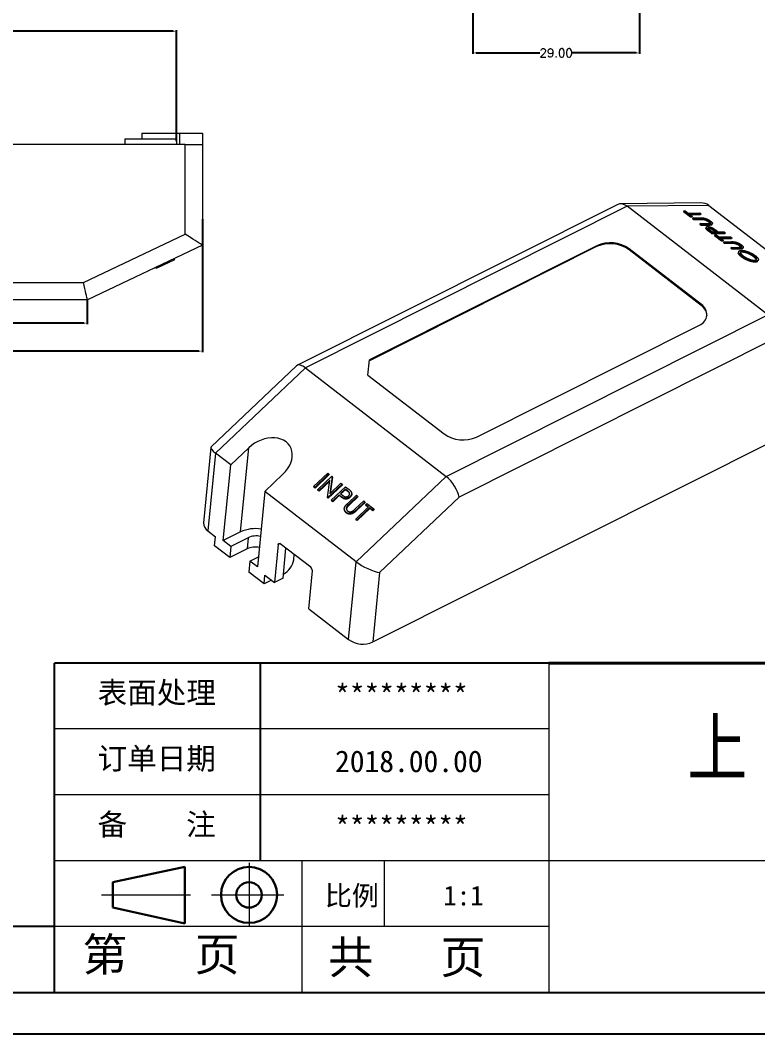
# Model space of a CAD drawing. Header units: inches. Extents: x 1667 to 2586, y 327 to 628.
# Drawn here: x 2314.7 to 2443, y 326.9 to 503.3 of the extents above; entities that cross this region are included whole.
import ezdxf

# ---------------------------------------------------------------- set-up
doc = ezdxf.new("R2010")
doc.units = ezdxf.units.IN
doc.header["$LTSCALE"] = 15
doc.linetypes.add('CENTER2', pattern=[28.575, 19.05, -3.175, 3.175, -3.175])
doc.layers.add('文字', color=81, linetype='Continuous')
for name, color, linetype, lineweight in [('粗实线', 7, 'Continuous', 30), ('细实线', 3, 'Continuous', 9), ('细点划线', 2, 'CENTER2', 9)]:
    doc.layers.add(name, color=color, linetype=linetype, lineweight=lineweight)
doc.styles.get("Standard").update_dxf_attribs({"font": 'txt', "bigfont": 'gbcbig.shx'})
doc.styles.add('宋体', font='', dxfattribs={"width": 0.8, "height": 3.5})
doc.styles.get('宋体').set_extended_font_data('SimSun')
doc.dimstyles.new('2', dxfattribs={"dimtxt": 1.5, "dimasz": 0.6, "dimexe": 0.18, "dimexo": 0.0625, "dimgap": 0.09, "dimtad": 0, "dimtih": 1, "dimtoh": 1, "dimzin": 0, "dimdsep": 46, "dimtxsty": 'Standard', "dimcen": 0, "dimadec": 0, "dimazin": 2, "dimtfac": 1, "dimtofl": 0, "dimtmove": 0, "dimatfit": 3, "dimfxl": 1, "dimtolj": 1, "dimtzin": 0, "dimarcsym": 0})

# ---------------------------------------------------------------- blocks, each defined once
blk = doc.blocks.new('*D239')
at = {"color": 0, "lineweight": -2}
for p, q in [((2251.41, 454.58), (2251.41, 450.39)), ((2326.4, 454.63), (2326.4, 450.39)), ((2252.01, 450.57), (2285.81, 450.57)), ((2325.8, 450.57), (2291.99, 450.57))]:
    blk.add_line(p, q, dxfattribs=at)
at = {"color": 0}
for points in [[(2252.01, 450.67), (2252.01, 450.47), (2251.41, 450.57)], [(2325.8, 450.67), (2325.8, 450.47), (2326.4, 450.57)]]:
    blk.add_solid(points, dxfattribs=at)
at = {"layer": 'Defpoints', "color": 0}
for p in [(2251.41, 454.64), (2326.4, 454.69), (2326.4, 450.57)]:
    blk.add_point(p, dxfattribs=at)
at = {"color": 0, "insert": (2288.9, 450.57), "char_height": 1.5, "attachment_point": 5}
blk.add_mtext('\\A1;74.99', dxfattribs=at)
blk = doc.blocks.new('*D240')
at = {"color": 0, "lineweight": -2}
for p, q in [((2231.41, 468.67), (2231.41, 445.52)), ((2346.41, 468.67), (2346.41, 445.52)), ((2232.01, 445.7), (2285.82, 445.7)), ((2345.81, 445.7), (2292, 445.7))]:
    blk.add_line(p, q, dxfattribs=at)
at = {"color": 0}
for points in [[(2232.01, 445.8), (2232.01, 445.6), (2231.41, 445.7)], [(2345.81, 445.8), (2345.81, 445.6), (2346.41, 445.7)]]:
    blk.add_solid(points, dxfattribs=at)
at = {"layer": 'Defpoints', "color": 0}
for p in [(2231.41, 468.73), (2346.41, 468.73), (2231.41, 445.7)]:
    blk.add_point(p, dxfattribs=at)
at = {"color": 0, "insert": (2288.91, 445.7), "char_height": 1.5, "attachment_point": 5}
blk.add_mtext('\\A1;115.00', dxfattribs=at)
blk = doc.blocks.new('*D244')
at = {"color": 0, "lineweight": -2}
for p, q in [((2231.41, 472.96), (2231.41, 501.55)), ((2232.01, 501.37), (2283.57, 501.37)), ((2341.31, 501.37), (2289.75, 501.37)), ((2341.91, 482.21), (2341.91, 501.55))]:
    blk.add_line(p, q, dxfattribs=at)
at = {"color": 0}
for points in [[(2232.01, 501.47), (2232.01, 501.27), (2231.41, 501.37)], [(2341.31, 501.47), (2341.31, 501.27), (2341.91, 501.37)]]:
    blk.add_solid(points, dxfattribs=at)
at = {"layer": 'Defpoints', "color": 0}
for p in [(2231.41, 501.37), (2341.91, 482.14), (2231.41, 472.89)]:
    blk.add_point(p, dxfattribs=at)
at = {"color": 0, "insert": (2286.66, 501.37), "char_height": 1.5, "attachment_point": 5}
blk.add_mtext('\\A1;110.50', dxfattribs=at)
blk = doc.blocks.new('*D270')
at = {"color": 0, "lineweight": -2}
for p, q in [((2422.46, 522.96), (2422.46, 497.41)), ((2393.46, 521.88), (2393.46, 497.41)), ((2394.06, 497.59), (2405.12, 497.59)), ((2421.86, 497.59), (2410.8, 497.59))]:
    blk.add_line(p, q, dxfattribs=at)
at = {"color": 0}
for points in [[(2394.06, 497.69), (2394.06, 497.49), (2393.46, 497.59)], [(2421.86, 497.69), (2421.86, 497.49), (2422.46, 497.59)]]:
    blk.add_solid(points, dxfattribs=at)
at = {"layer": 'Defpoints', "color": 0}
for p in [(2422.46, 523.02), (2393.46, 521.94), (2393.46, 497.59)]:
    blk.add_point(p, dxfattribs=at)
at = {"color": 0, "insert": (2407.96, 497.59), "char_height": 1.5, "attachment_point": 5}
blk.add_mtext('\\A1;29.00', dxfattribs=at)

msp = doc.modelspace()

# ---------------------------------------------------------------- linework, layer by layer
at = {"color": 7, "linetype": 'Continuous', "lineweight": 15}
for p, q in [((2335.909, 483.643), (2335.909, 482.643)), ((2335.909, 483.643), (2342.409, 483.643)), ((2342.409, 483.643), (2346.409, 483.643)), ((2346.409, 483.643), (2346.409, 481.643)), ((2343.409, 481.643), (2234.409, 481.643)), ((2332.909, 482.643), (2341.909, 482.643)), ((2332.909, 482.643), (2332.909, 481.643)), ((2341.909, 482.643), (2341.909, 481.643)), ((2343.409, 466.04), (2343.409, 481.643)), ((2343.409, 481.643), (2346.409, 481.643)), ((2346.409, 481.643), (2346.409, 464.143)), ((2418.543, 471.178), (2362.934, 443.23)), ((2420.289, 470.904), (2364.335, 442.783)), ((2433.121, 471.475), (2419.156, 471.326)), ((2434.494, 471.056), (2420.289, 470.904)), ((2444.768, 451.996), (2420.289, 470.904)), ((2434.494, 471.056), (2450.372, 458.79)), ((2430.18, 470.098), (2430.103, 469.926)), ((2431.32, 468.986), (2430.103, 469.926)), ((2430.18, 470.098), (2430.411, 470.101)), ((2431.398, 469.158), (2430.18, 470.098)), ((2430.411, 470.101), (2430.915, 469.711)), ((2430.915, 469.711), (2432.93, 469.732)), ((2433.138, 469.572), (2431.123, 469.55)), ((2431.123, 469.55), (2431.628, 469.16)), ((2431.398, 469.158), (2431.32, 468.986)), ((2433.061, 469.4), (2431.342, 469.381)), ((2431.628, 469.16), (2431.398, 469.158)), ((2431.628, 469.16), (2431.55, 468.988)), ((2432.93, 469.732), (2433.138, 469.572)), ((2433.138, 469.572), (2433.061, 469.4)), ((2431.55, 468.988), (2431.32, 468.986)), ((2431.754, 468.883), (2431.676, 468.711)), ((2431.884, 468.55), (2431.676, 468.711)), ((2431.754, 468.883), (2433.11, 468.897)), ((2431.962, 468.722), (2431.754, 468.883)), ((2431.962, 468.722), (2431.884, 468.55)), ((2433.229, 468.565), (2431.884, 468.55)), ((2433.307, 468.737), (2431.962, 468.722)), ((2433.03, 467.897), (2432.953, 467.725)), ((2433.16, 467.564), (2432.953, 467.725)), ((2433.03, 467.897), (2434.376, 467.911)), ((2433.238, 467.736), (2433.03, 467.897)), ((2433.238, 467.736), (2433.16, 467.564)), ((2434.517, 467.579), (2433.16, 467.564)), ((2433.307, 468.737), (2433.229, 468.565)), ((2434.594, 467.751), (2433.238, 467.736)), ((2433.679, 468.722), (2433.601, 468.55)), ((2434.557, 468.34), (2434.48, 468.168)), ((2434.594, 467.751), (2434.517, 467.579)), ((2435.026, 467.788), (2434.948, 467.616)), ((2435.043, 467.691), (2435.121, 467.863)), ((2325.732, 457.643), (2343.409, 466.04)), ((2434.072, 467.292), (2433.995, 467.12)), ((2434.19, 467.027), (2434.113, 466.855)), ((2434.524, 467.215), (2434.446, 467.043)), ((2434.684, 466.619), (2434.606, 466.447)), ((2435.06, 466.097), (2434.606, 466.447)), ((2435.138, 466.269), (2434.684, 466.619)), ((2434.737, 466.759), (2435.161, 466.432)), ((2435.138, 466.269), (2435.06, 466.097)), ((2437.306, 466.121), (2435.06, 466.097)), ((2437.383, 466.292), (2435.138, 466.269)), ((2435.161, 466.432), (2435.909, 466.439)), ((2435.509, 466.753), (2435.431, 466.581)), ((2435.616, 466.436), (2435.431, 466.581)), ((2435.554, 465.948), (2435.476, 465.776)), ((2436.693, 464.835), (2435.476, 465.776)), ((2435.909, 466.439), (2435.509, 466.753)), ((2435.554, 465.948), (2435.784, 465.95)), ((2436.771, 465.007), (2435.554, 465.948)), ((2435.784, 465.95), (2436.289, 465.56)), ((2435.974, 466.57), (2436.139, 466.442)), ((2436.139, 466.442), (2437.176, 466.453)), ((2437.176, 466.453), (2437.383, 466.292)), ((2437.383, 466.292), (2437.306, 466.121)), ((2346.409, 464.143), (2326.409, 454.643)), ((2415.003, 463.883), (2375.461, 444.01)), ((2415.018, 464.037), (2375.476, 444.165)), ((2415.003, 463.883), (2415.018, 464.037)), ((2436.289, 465.56), (2438.304, 465.582)), ((2438.511, 465.421), (2436.496, 465.4)), ((2436.496, 465.4), (2437.001, 465.01)), ((2436.771, 465.007), (2436.693, 464.835)), ((2436.923, 464.838), (2436.693, 464.835)), ((2438.434, 465.249), (2436.715, 465.231)), ((2437.001, 465.01), (2436.771, 465.007)), ((2437.001, 465.01), (2436.923, 464.838)), ((2437.127, 464.732), (2437.049, 464.56)), ((2437.257, 464.4), (2437.049, 464.56)), ((2437.127, 464.732), (2438.483, 464.747)), ((2437.335, 464.572), (2437.127, 464.732)), ((2437.335, 464.572), (2437.257, 464.4)), ((2438.602, 464.414), (2437.257, 464.4)), ((2438.68, 464.586), (2437.335, 464.572)), ((2438.304, 465.582), (2438.511, 465.421)), ((2438.511, 465.421), (2438.434, 465.249)), ((2438.68, 464.586), (2438.602, 464.414)), ((2439.052, 464.571), (2438.975, 464.399)), ((2439.931, 464.189), (2439.853, 464.018)), ((2420.648, 463.493), (2420.633, 463.338)), ((2433.203, 453.628), (2420.633, 463.338)), ((2433.218, 453.783), (2420.648, 463.493)), ((2438.404, 463.746), (2438.326, 463.574)), ((2438.534, 463.414), (2438.326, 463.574)), ((2438.404, 463.746), (2439.749, 463.76)), ((2438.611, 463.586), (2438.404, 463.746)), ((2438.611, 463.586), (2438.534, 463.414)), ((2439.89, 463.428), (2438.534, 463.414)), ((2439.967, 463.6), (2438.611, 463.586)), ((2439.742, 463.056), (2439.664, 462.884)), ((2439.967, 463.6), (2439.89, 463.428)), ((2440.261, 462.266), (2440.183, 462.094)), ((2440.399, 463.637), (2440.322, 463.465)), ((2440.415, 463.07), (2440.338, 462.898)), ((2440.416, 463.54), (2440.494, 463.712)), ((2442.381, 462.297), (2442.303, 462.125)), ((2338.689, 460.255), (2338.603, 460.436)), ((2338.689, 460.255), (2341.526, 461.603)), ((2341.526, 461.603), (2341.441, 461.784)), ((2341.607, 461.641), (2341.522, 461.822)), ((2341.565, 461.621), (2341.607, 461.641)), ((2442.653, 461.35), (2442.576, 461.178)), ((2338.284, 460.063), (2338.198, 460.243)), ((2338.365, 460.101), (2338.279, 460.282)), ((2338.365, 460.101), (2338.689, 460.255)), ((2252.085, 457.643), (2325.732, 457.643)), ((2326.409, 454.643), (2251.409, 454.643)), ((2433.203, 453.628), (2433.218, 453.783)), ((2388.813, 423.875), (2444.768, 451.996)), ((2394.085, 430.742), (2432.88, 450.239)), ((2446.022, 447.889), (2391.076, 420.275)), ((2362.816, 443.148), (2347.971, 429.054)), ((2364.335, 442.783), (2348.696, 427.936)), ((2364.335, 442.783), (2388.813, 423.875)), ((2375.223, 441.507), (2375.476, 444.165)), ((2375.223, 441.507), (2388.454, 431.286)), ((2376.077, 395.084), (2457.399, 435.953)), ((2347.907, 428.922), (2346.628, 415.817)), ((2354.47, 428.862), (2351.343, 425.892)), ((2353.044, 414.243), (2354.47, 428.862)), ((2348.696, 427.936), (2347.376, 414.401)), ((2351.343, 425.892), (2348.696, 427.936)), ((2350.06, 412.743), (2351.343, 425.892)), ((2357.297, 421.293), (2360.425, 424.262)), ((2365.751, 422.128), (2368.223, 424.475)), ((2368.43, 424.314), (2365.958, 421.967)), ((2368.481, 424.207), (2366.009, 421.86)), ((2366.463, 421.578), (2368.935, 423.925)), ((2368.223, 424.475), (2368.43, 424.314)), ((2368.43, 424.314), (2368.481, 424.207)), ((2368.979, 423.891), (2368.563, 420.862)), ((2369.029, 423.783), (2368.638, 420.933)), ((2368.935, 423.925), (2368.979, 423.891)), ((2368.979, 423.891), (2369.029, 423.783)), ((2373.175, 409.028), (2388.813, 423.875)), ((2365.958, 421.967), (2365.751, 422.128)), ((2365.751, 422.128), (2365.801, 422.02)), ((2366.009, 421.86), (2365.801, 422.02)), ((2365.958, 421.967), (2366.009, 421.86)), ((2366.671, 421.417), (2366.463, 421.578)), ((2366.463, 421.578), (2366.513, 421.47)), ((2368.612, 423.26), (2366.671, 421.417)), ((2368.588, 423.081), (2366.721, 421.31)), ((2368.197, 420.238), (2368.612, 423.26)), ((2370.716, 422.549), (2368.244, 420.202)), ((2370.767, 422.441), (2368.295, 420.094)), ((2368.563, 420.862), (2370.508, 422.709)), ((2368.838, 419.743), (2371.31, 422.09)), ((2371.264, 421.689), (2370.44, 420.906)), ((2370.508, 422.709), (2370.716, 422.549)), ((2371.315, 421.581), (2370.529, 420.836)), ((2370.716, 422.549), (2370.767, 422.441)), ((2371.688, 421.362), (2371.264, 421.689)), ((2371.264, 421.689), (2371.315, 421.581)), ((2371.31, 422.09), (2371.764, 421.739)), ((2371.738, 421.254), (2371.315, 421.581)), ((2357.297, 421.293), (2356.014, 408.144)), ((2373.175, 409.028), (2357.297, 421.293)), ((2366.721, 421.31), (2366.513, 421.47)), ((2366.671, 421.417), (2366.721, 421.31)), ((2368.244, 420.202), (2368.197, 420.238)), ((2368.197, 420.238), (2368.247, 420.131)), ((2368.244, 420.202), (2368.295, 420.094)), ((2368.295, 420.094), (2368.247, 420.131)), ((2369.046, 419.583), (2368.838, 419.743)), ((2368.838, 419.743), (2368.888, 419.636)), ((2370.187, 420.666), (2369.046, 419.583)), ((2370.237, 420.558), (2369.096, 419.475)), ((2370.352, 420.538), (2370.187, 420.666)), ((2370.187, 420.666), (2370.237, 420.558)), ((2370.403, 420.43), (2370.237, 420.558)), ((2370.352, 420.538), (2370.403, 420.43)), ((2370.44, 420.906), (2370.84, 420.588)), ((2370.982, 420.121), (2371.033, 420.013)), ((2371.688, 421.362), (2371.738, 421.254)), ((2371.717, 419.205), (2373.21, 420.622)), ((2373.418, 420.462), (2371.937, 419.056)), ((2373.468, 420.354), (2371.987, 418.948)), ((2372.072, 420.36), (2372.122, 420.252)), ((2372.361, 421.093), (2372.311, 421.2)), ((2373.21, 420.622), (2373.418, 420.462)), ((2373.418, 420.462), (2373.468, 420.354)), ((2391.076, 420.275), (2377.255, 407.153)), ((2369.096, 419.475), (2368.888, 419.636)), ((2369.046, 419.583), (2369.096, 419.475)), ((2371.617, 418.736), (2371.667, 418.629)), ((2371.937, 419.056), (2371.987, 418.948)), ((2373.005, 418.23), (2374.486, 419.636)), ((2373.083, 416.464), (2375.302, 418.57)), ((2374.694, 419.476), (2373.201, 418.058)), ((2373.201, 418.058), (2373.252, 417.951)), ((2374.745, 419.368), (2373.252, 417.951)), ((2375.509, 418.41), (2373.291, 416.303)), ((2375.56, 418.302), (2373.341, 416.196)), ((2374.486, 419.636), (2374.694, 419.476)), ((2374.694, 419.476), (2374.745, 419.368)), ((2374.797, 418.96), (2375.05, 419.201)), ((2375.302, 418.57), (2374.797, 418.96)), ((2374.797, 418.96), (2374.847, 418.852)), ((2375.262, 418.532), (2374.847, 418.852)), ((2375.05, 419.201), (2376.268, 418.26)), ((2376.014, 418.02), (2375.509, 418.41)), ((2375.509, 418.41), (2375.56, 418.302)), ((2376.064, 417.912), (2375.56, 418.302)), ((2376.268, 418.26), (2376.014, 418.02)), ((2376.014, 418.02), (2376.064, 417.912)), ((2376.318, 418.153), (2376.064, 417.912)), ((2376.268, 418.26), (2376.318, 418.153)), ((2371.172, 417.946), (2371.222, 417.839)), ((2371.439, 417.624), (2371.49, 417.517)), ((2373.291, 416.303), (2373.083, 416.464)), ((2373.083, 416.464), (2373.134, 416.356)), ((2373.341, 416.196), (2373.134, 416.356)), ((2373.291, 416.303), (2373.341, 416.196)), ((2347.376, 414.401), (2348.699, 413.379)), ((2348.548, 411.832), (2348.699, 413.379)), ((2353.044, 414.243), (2350.06, 412.743)), ((2351.383, 411.721), (2350.06, 412.743)), ((2354.367, 413.221), (2351.383, 411.721)), ((2354.367, 413.221), (2354.179, 411.287)), ((2351.195, 409.788), (2348.548, 411.832)), ((2351.383, 411.721), (2351.195, 409.788)), ((2354.179, 411.287), (2351.195, 409.788)), ((2359.595, 412.032), (2358.954, 405.457)), ((2365.256, 408.075), (2359.964, 412.163)), ((2360.446, 406.207), (2360.952, 411.399)), ((2354.691, 409.166), (2354.502, 407.232)), ((2354.691, 409.166), (2356.187, 409.918)), ((2356.014, 408.144), (2354.691, 409.166)), ((2362.302, 409.379), (2362.391, 410.288)), ((2364.908, 400.858), (2365.549, 407.432)), ((2371.855, 395.492), (2373.175, 409.028)), ((2357.149, 405.188), (2354.502, 407.232)), ((2357.149, 405.188), (2357.3, 406.735)), ((2358.453, 405.844), (2357.149, 405.188)), ((2357.3, 406.735), (2358.954, 405.457)), ((2360.446, 406.207), (2358.954, 405.457)), ((2377.255, 407.153), (2376.077, 395.084)), ((2364.908, 400.858), (2371.855, 395.492))]:
    msp.add_line(p, q, dxfattribs=at)
at = {"color": 8, "linetype": 'Continuous', "lineweight": 15}
for p, q in [((2342.409, 483.643), (2342.409, 481.643)), ((2359.918, 412.194), (2359.595, 412.032))]:
    msp.add_line(p, q, dxfattribs=at)
for p, q in [((2406.712, 391.405), (2320.716, 391.405)), ((2320.716, 334.074), (2320.716, 391.405)), ((2356.548, 357.006), (2356.548, 391.405)), ((2320.716, 345.54), (2167.356, 345.54)), ((2167.356, 334.074), (2578.705, 334.074)), ((2160.189, 326.907), (2585.871, 326.907))]:
    msp.add_line(p, q)
at = {"color": 7, "linetype": 'Continuous', "lineweight": 15, "flags": 128}
for points in [[(2346.409, 464.143), (2346.372, 464.167), (2346.262, 464.236), (2346.082, 464.35), (2345.836, 464.506), (2345.53, 464.699), (2345.172, 464.925), (2344.771, 465.179), (2344.336, 465.454), (2343.878, 465.743), (2343.409, 466.04)], [(2326.409, 454.643), (2326.398, 454.689), (2326.368, 454.824), (2326.318, 455.045), (2326.25, 455.345), (2326.167, 455.715), (2326.07, 456.143), (2325.964, 456.617), (2325.85, 457.122), (2325.732, 457.643)], [(2359.595, 412.032), (2359.609, 412.102), (2359.635, 412.16), (2359.672, 412.204), (2359.719, 412.231), (2359.773, 412.24), (2359.834, 412.231), (2359.898, 412.206), (2359.964, 412.163)]]:
    msp.add_lwpolyline(points, dxfattribs=at)
at = {"color": 7, "linetype": 'Continuous', "lineweight": 15}
for centre, radius, start, end in [((2417.345, 458.716), 5.672, 54.5686, 114.38662), ((2417.36, 458.871), 5.672, 54.5686, 114.38662), ((2432.199, 452.092), 1.974, 290.1892, 58.91706), ((2431.955, 451.754), 2.252, 1.61066, 56.33255), ((2391.743, 435.908), 5.672, 234.5686, 294.38662), ((2348.24, 415.763), 1.613, 178.07032, 237.59205), ((2355.618, 408.636), 6.17, 80.32062, 114.65516), ((2355.809, 410.059), 3.475, 77.97302, 114.50303), ((2355.62, 408.125), 3.475, 77.97302, 114.50303), ((2358.853, 409.979), 3.501, 298.30525, 350.1182), ((2364.752, 407.457), 0.798, 358.26071, 50.79415), ((2374.322, 398.971), 4.266, 234.65549, 294.29973)]:
    msp.add_arc(centre, radius, start, end, dxfattribs=at)
for centre, major_axis, ratio, start_param, end_param in [((2419.559, 468.331), (-0.718, 2.957), 0.6728693, 5.5840562, 6.43774), ((2432.113, 468.464), (2.604, 2.387), 0.704782, 0.1210986, 0.665673), ((2364.613, 440.716), (-1.741, 2.477), 0.4010604, 5.3702384, 6.3424483), ((2357.447, 426.562), (4.182, 2.611), 0.7420229, 4.9807649, 8.1223576), ((2350.792, 427.595), (2.865, -1.399), 0.2492658, 3.0488735, 4.0210835), ((2389.091, 421.808), (-1.741, 2.477), 0.4010604, 3.7994421, 5.3702384), ((2375.27, 408.686), (2.865, -1.399), 0.2492658, 4.0210835, 5.5918798)]:
    msp.add_ellipse(centre, major_axis=major_axis, ratio=ratio, start_param=start_param, end_param=end_param, dxfattribs=at)
for points, knots in [([(2433.11, 468.897), (2433.134, 468.897), (2433.183, 468.898), (2433.255, 468.896), (2433.326, 468.893), (2433.395, 468.889), (2433.463, 468.883), (2433.528, 468.876), (2433.591, 468.868), (2433.654, 468.857), (2433.717, 468.845), (2433.781, 468.83), (2433.848, 468.812), (2433.917, 468.791), (2433.988, 468.767), (2434.061, 468.741), (2434.136, 468.711), (2434.213, 468.679), (2434.29, 468.645), (2434.366, 468.609), (2434.439, 468.57), (2434.511, 468.53), (2434.581, 468.488), (2434.648, 468.444), (2434.714, 468.398), (2434.755, 468.367), (2434.776, 468.352)], [0, 0, 0, 0, 0.0548628, 0.1070681, 0.156992, 0.20401, 0.2485131, 0.2905085, 0.3301893, 0.3675895, 0.403883, 0.4400373, 0.4763262, 0.5128266, 0.5502555, 0.5884068, 0.6274386, 0.6677763, 0.7084328, 0.7486058, 0.7889476, 0.8294464, 0.8703598, 0.9122066, 0.9555427, 1, 1, 1, 1]), ([(2433.601, 468.55), (2433.592, 468.552), (2433.57, 468.555), (2433.536, 468.558), (2433.496, 468.561), (2433.452, 468.562), (2433.403, 468.564), (2433.349, 468.565), (2433.291, 468.565), (2433.25, 468.565), (2433.229, 468.565)], [0, 0, 0, 0, 0.0698351, 0.1556208, 0.2578016, 0.3738112, 0.5064025, 0.6555645, 0.8200793, 1, 1, 1, 1]), ([(2433.679, 468.722), (2433.669, 468.723), (2433.647, 468.727), (2433.613, 468.73), (2433.574, 468.732), (2433.53, 468.734), (2433.481, 468.736), (2433.427, 468.737), (2433.368, 468.737), (2433.328, 468.737), (2433.307, 468.737)], [0, 0, 0, 0, 0.0698351, 0.1556208, 0.2578016, 0.3738112, 0.5064025, 0.6555645, 0.8200793, 1, 1, 1, 1]), ([(2434.48, 468.168), (2434.46, 468.183), (2434.421, 468.212), (2434.357, 468.255), (2434.287, 468.297), (2434.213, 468.338), (2434.138, 468.376), (2434.061, 468.412), (2433.984, 468.444), (2433.906, 468.473), (2433.829, 468.498), (2433.752, 468.52), (2433.676, 468.537), (2433.627, 468.546), (2433.601, 468.55)], [0, 0, 0, 0, 0.0828932, 0.1653077, 0.2477696, 0.3317876, 0.4152258, 0.4963148, 0.5771024, 0.6577361, 0.7392778, 0.8231642, 0.9094731, 1, 1, 1, 1]), ([(2434.557, 468.34), (2434.538, 468.355), (2434.499, 468.384), (2434.434, 468.427), (2434.365, 468.469), (2434.291, 468.51), (2434.215, 468.548), (2434.138, 468.584), (2434.061, 468.616), (2433.984, 468.645), (2433.907, 468.67), (2433.83, 468.692), (2433.753, 468.709), (2433.704, 468.718), (2433.679, 468.722)], [0, 0, 0, 0, 0.0828932, 0.1653077, 0.2477696, 0.3317876, 0.4152258, 0.4963148, 0.5771024, 0.6577361, 0.7392778, 0.8231642, 0.9094731, 1, 1, 1, 1]), ([(2434.19, 467.027), (2434.178, 467.039), (2434.155, 467.064), (2434.126, 467.099), (2434.103, 467.133), (2434.084, 467.165), (2434.072, 467.195), (2434.064, 467.224), (2434.062, 467.251), (2434.066, 467.276), (2434.074, 467.299), (2434.091, 467.319), (2434.112, 467.336), (2434.14, 467.35), (2434.175, 467.361), (2434.216, 467.369), (2434.262, 467.374), (2434.297, 467.375), (2434.315, 467.376)], [0, 0, 0, 0, 0.0624719, 0.1234716, 0.1833832, 0.2431163, 0.3020809, 0.3612865, 0.42141, 0.4824903, 0.5441013, 0.6057205, 0.6671855, 0.7300254, 0.7945821, 0.8603668, 0.9289182, 1, 1, 1, 1]), ([(2434.315, 467.376), (2434.334, 467.376), (2434.371, 467.376), (2434.43, 467.371), (2434.489, 467.365), (2434.551, 467.355), (2434.614, 467.342), (2434.678, 467.326), (2434.744, 467.307), (2434.811, 467.285), (2434.878, 467.261), (2434.945, 467.234), (2435.013, 467.205), (2435.08, 467.173), (2435.147, 467.139), (2435.215, 467.103), (2435.282, 467.065), (2435.325, 467.038), (2435.347, 467.025)], [0, 0, 0, 0, 0.0701189, 0.1371924, 0.2020162, 0.2646314, 0.3261165, 0.3860103, 0.4458118, 0.5052977, 0.5646333, 0.6242826, 0.683902, 0.7439528, 0.8053877, 0.868388, 0.933084, 1, 1, 1, 1]), ([(2434.376, 467.911), (2434.395, 467.911), (2434.431, 467.912), (2434.482, 467.912), (2434.527, 467.914), (2434.566, 467.915), (2434.599, 467.916), (2434.627, 467.917), (2434.648, 467.919), (2434.66, 467.921), (2434.665, 467.921)], [0, 0, 0, 0, 0.1910786, 0.3626046, 0.5160988, 0.650038, 0.7659767, 0.862374, 0.9408421, 1, 1, 1, 1]), ([(2434.692, 467.944), (2434.672, 467.976), (2434.626, 468.046), (2434.532, 468.125), (2434.48, 468.168)], [0, 0, 0, 0, 0.44435056, 1, 1, 1, 1]), ([(2434.948, 467.616), (2434.94, 467.613), (2434.921, 467.607), (2434.886, 467.6), (2434.844, 467.595), (2434.794, 467.589), (2434.735, 467.586), (2434.67, 467.582), (2434.597, 467.58), (2434.544, 467.579), (2434.517, 467.579)], [0, 0, 0, 0, 0.0781299, 0.1694654, 0.2743353, 0.3921102, 0.5236873, 0.6683654, 0.8271319, 1, 1, 1, 1]), ([(2434.665, 467.921), (2434.683, 467.924), (2434.717, 467.93), (2434.758, 467.944), (2434.788, 467.962), (2434.807, 467.985), (2434.814, 468.013), (2434.808, 468.049), (2434.791, 468.09), (2434.761, 468.137), (2434.723, 468.187), (2434.676, 468.238), (2434.622, 468.289), (2434.579, 468.323), (2434.557, 468.34)], [0, 0, 0, 0, 0.0868981, 0.1677529, 0.244964, 0.3181296, 0.3923372, 0.4700996, 0.554266, 0.6443987, 0.7369184, 0.8261973, 0.913693, 1, 1, 1, 1]), ([(2435.026, 467.788), (2435.018, 467.785), (2434.999, 467.779), (2434.964, 467.772), (2434.921, 467.766), (2434.872, 467.761), (2434.813, 467.757), (2434.747, 467.754), (2434.674, 467.751), (2434.622, 467.751), (2434.594, 467.751)], [0, 0, 0, 0, 0.0781299, 0.1694654, 0.2743353, 0.3921102, 0.5236873, 0.6683654, 0.8271319, 1, 1, 1, 1]), ([(2434.776, 468.352), (2434.798, 468.334), (2434.841, 468.301), (2434.899, 468.251), (2434.95, 468.203), (2434.996, 468.157), (2435.035, 468.112), (2435.067, 468.07), (2435.093, 468.029), (2435.112, 467.991), (2435.125, 467.955), (2435.13, 467.922), (2435.131, 467.891), (2435.123, 467.864), (2435.109, 467.84), (2435.088, 467.82), (2435.061, 467.802), (2435.038, 467.792), (2435.026, 467.788)], [0, 0, 0, 0, 0.0711837, 0.1396622, 0.2063439, 0.2714083, 0.3354614, 0.3983202, 0.4606312, 0.5232644, 0.5850186, 0.6452056, 0.7042524, 0.7629676, 0.8210643, 0.8800884, 0.9393807, 1, 1, 1, 1]), ([(2435.041, 467.692), (2435.041, 467.69), (2435.041, 467.65), (2434.994, 467.632), (2434.948, 467.616)], [0, 0, 0, 0, 0.0527525, 1, 1, 1, 1]), ([(2434.113, 466.855), (2434.065, 466.911), (2433.975, 467.015), (2433.993, 467.085), (2434.001, 467.117)], [0, 0, 0, 0, 0.5330841, 1, 1, 1, 1]), ([(2434.606, 466.447), (2434.575, 466.472), (2434.515, 466.518), (2434.431, 466.584), (2434.356, 466.644), (2434.29, 466.698), (2434.232, 466.746), (2434.184, 466.788), (2434.144, 466.824), (2434.122, 466.845), (2434.113, 466.855)], [0, 0, 0, 0, 0.1769558, 0.3390551, 0.4863182, 0.6187809, 0.7356188, 0.8387425, 0.9264571, 1, 1, 1, 1]), ([(2434.684, 466.619), (2434.653, 466.643), (2434.593, 466.69), (2434.509, 466.756), (2434.434, 466.816), (2434.367, 466.87), (2434.31, 466.918), (2434.262, 466.96), (2434.221, 466.996), (2434.2, 467.017), (2434.19, 467.027)], [0, 0, 0, 0, 0.1769558, 0.3390551, 0.4863182, 0.6187809, 0.7356188, 0.8387425, 0.9264571, 1, 1, 1, 1]), ([(2434.524, 467.215), (2434.507, 467.214), (2434.473, 467.213), (2434.432, 467.203), (2434.403, 467.186), (2434.385, 467.163), (2434.377, 467.136), (2434.381, 467.104), (2434.398, 467.068), (2434.421, 467.035), (2434.447, 467.005), (2434.472, 466.98), (2434.504, 466.951), (2434.54, 466.919), (2434.581, 466.883), (2434.628, 466.845), (2434.68, 466.803), (2434.718, 466.774), (2434.737, 466.759)], [0, 0, 0, 0, 0.0700338, 0.1392185, 0.2081679, 0.2791337, 0.3499371, 0.4182944, 0.4875403, 0.5575765, 0.5954902, 0.638118, 0.6859574, 0.7382224, 0.7961316, 0.8585366, 0.9266681, 1, 1, 1, 1]), ([(2435.431, 466.581), (2435.411, 466.596), (2435.373, 466.626), (2435.315, 466.668), (2435.261, 466.708), (2435.21, 466.744), (2435.161, 466.777), (2435.115, 466.807), (2435.072, 466.834), (2435.019, 466.865), (2434.954, 466.899), (2434.875, 466.937), (2434.796, 466.969), (2434.718, 466.996), (2434.641, 467.018), (2434.57, 467.033), (2434.504, 467.042), (2434.466, 467.043), (2434.446, 467.043)], [0, 0, 0, 0, 0.0725466, 0.1400498, 0.2025188, 0.2606047, 0.313264, 0.3617272, 0.4048899, 0.444319, 0.5165995, 0.5864091, 0.6549956, 0.7243019, 0.793411, 0.86161, 0.9295377, 1, 1, 1, 1]), ([(2435.509, 466.753), (2435.489, 466.768), (2435.451, 466.798), (2435.393, 466.84), (2435.339, 466.88), (2435.287, 466.916), (2435.238, 466.949), (2435.192, 466.979), (2435.15, 467.006), (2435.097, 467.037), (2435.031, 467.071), (2434.953, 467.109), (2434.873, 467.141), (2434.795, 467.168), (2434.719, 467.19), (2434.648, 467.205), (2434.582, 467.214), (2434.544, 467.215), (2434.524, 467.215)], [0, 0, 0, 0, 0.0725466, 0.1400498, 0.2025188, 0.2606047, 0.313264, 0.3617272, 0.4048899, 0.444319, 0.5165995, 0.5864091, 0.6549956, 0.7243019, 0.793411, 0.86161, 0.9295377, 1, 1, 1, 1]), ([(2435.347, 467.025), (2435.365, 467.014), (2435.403, 466.989), (2435.463, 466.949), (2435.53, 466.902), (2435.605, 466.848), (2435.686, 466.788), (2435.776, 466.721), (2435.873, 466.648), (2435.939, 466.597), (2435.974, 466.57)], [0, 0, 0, 0, 0.0751716, 0.1647429, 0.2680114, 0.385964, 0.5177993, 0.6636978, 0.8244168, 1, 1, 1, 1]), ([(2438.483, 464.747), (2438.508, 464.747), (2438.556, 464.747), (2438.629, 464.745), (2438.699, 464.743), (2438.768, 464.738), (2438.836, 464.732), (2438.901, 464.726), (2438.965, 464.717), (2439.027, 464.707), (2439.09, 464.695), (2439.155, 464.679), (2439.221, 464.662), (2439.29, 464.641), (2439.361, 464.617), (2439.434, 464.59), (2439.509, 464.561), (2439.586, 464.529), (2439.663, 464.494), (2439.739, 464.458), (2439.812, 464.419), (2439.885, 464.379), (2439.954, 464.337), (2440.022, 464.294), (2440.087, 464.248), (2440.128, 464.217), (2440.149, 464.201)], [0, 0, 0, 0, 0.0548628, 0.1070681, 0.156992, 0.20401, 0.2485131, 0.2905085, 0.3301893, 0.3675895, 0.403883, 0.4400373, 0.4763262, 0.5128266, 0.5502555, 0.5884068, 0.6274386, 0.6677763, 0.7084328, 0.7486058, 0.7889476, 0.8294464, 0.8703598, 0.9122066, 0.9555427, 1, 1, 1, 1]), ([(2438.975, 464.399), (2438.965, 464.401), (2438.943, 464.404), (2438.909, 464.407), (2438.869, 464.41), (2438.825, 464.412), (2438.776, 464.414), (2438.722, 464.414), (2438.664, 464.414), (2438.624, 464.414), (2438.602, 464.414)], [0, 0, 0, 0, 0.0698351, 0.1556208, 0.2578016, 0.3738112, 0.5064025, 0.6555645, 0.8200793, 1, 1, 1, 1]), ([(2439.052, 464.571), (2439.042, 464.573), (2439.02, 464.576), (2438.986, 464.579), (2438.947, 464.582), (2438.903, 464.584), (2438.854, 464.585), (2438.8, 464.586), (2438.742, 464.586), (2438.701, 464.586), (2438.68, 464.586)], [0, 0, 0, 0, 0.0698351, 0.1556208, 0.2578016, 0.3738112, 0.5064025, 0.6555645, 0.8200793, 1, 1, 1, 1]), ([(2439.853, 464.018), (2439.833, 464.032), (2439.794, 464.061), (2439.73, 464.104), (2439.66, 464.146), (2439.587, 464.187), (2439.511, 464.226), (2439.434, 464.261), (2439.357, 464.293), (2439.28, 464.322), (2439.203, 464.347), (2439.125, 464.369), (2439.049, 464.386), (2439, 464.395), (2438.975, 464.399)], [0, 0, 0, 0, 0.0828932, 0.1653077, 0.2477696, 0.3317876, 0.4152258, 0.4963148, 0.5771024, 0.6577361, 0.7392778, 0.8231642, 0.9094731, 1, 1, 1, 1]), ([(2439.931, 464.189), (2439.911, 464.204), (2439.872, 464.233), (2439.808, 464.276), (2439.738, 464.318), (2439.664, 464.359), (2439.588, 464.398), (2439.512, 464.433), (2439.435, 464.465), (2439.357, 464.494), (2439.28, 464.519), (2439.203, 464.541), (2439.127, 464.558), (2439.078, 464.567), (2439.052, 464.571)], [0, 0, 0, 0, 0.0828932, 0.1653077, 0.2477696, 0.3317876, 0.4152258, 0.4963148, 0.5771024, 0.6577361, 0.7392778, 0.8231642, 0.9094731, 1, 1, 1, 1]), ([(2440.066, 463.794), (2440.045, 463.825), (2440, 463.895), (2439.905, 463.974), (2439.853, 464.018)], [0, 0, 0, 0, 0.4443506, 1, 1, 1, 1]), ([(2440.038, 463.771), (2440.056, 463.774), (2440.091, 463.779), (2440.131, 463.793), (2440.161, 463.812), (2440.18, 463.834), (2440.188, 463.863), (2440.181, 463.898), (2440.164, 463.939), (2440.135, 463.986), (2440.096, 464.036), (2440.049, 464.087), (2439.995, 464.138), (2439.952, 464.172), (2439.931, 464.189)], [0, 0, 0, 0, 0.0868981, 0.1677529, 0.244964, 0.3181296, 0.3923372, 0.4700996, 0.554266, 0.6443987, 0.7369184, 0.8261973, 0.913693, 1, 1, 1, 1]), ([(2440.149, 464.201), (2440.171, 464.184), (2440.214, 464.15), (2440.273, 464.1), (2440.324, 464.052), (2440.37, 464.006), (2440.408, 463.962), (2440.44, 463.919), (2440.466, 463.879), (2440.485, 463.84), (2440.498, 463.804), (2440.503, 463.771), (2440.504, 463.741), (2440.496, 463.714), (2440.482, 463.69), (2440.461, 463.669), (2440.434, 463.651), (2440.411, 463.642), (2440.399, 463.637)], [0, 0, 0, 0, 0.0711837, 0.1396622, 0.2063439, 0.2714083, 0.3354614, 0.3983202, 0.4606312, 0.5232644, 0.5850186, 0.6452056, 0.7042524, 0.7629676, 0.8210643, 0.8800884, 0.9393807, 1, 1, 1, 1]), ([(2440.183, 462.094), (2440.07, 462.188), (2439.843, 462.375), (2439.671, 462.629), (2439.611, 462.805), (2439.67, 462.862), (2439.683, 462.875)], [0, 0, 0, 0, 0.3051987, 0.6100672, 0.9151587, 1, 1, 1, 1]), ([(2440.261, 462.266), (2440.219, 462.3), (2440.137, 462.365), (2440.029, 462.46), (2439.937, 462.552), (2439.861, 462.64), (2439.802, 462.724), (2439.759, 462.803), (2439.732, 462.879), (2439.721, 462.949), (2439.725, 463.014), (2439.746, 463.071), (2439.783, 463.119), (2439.836, 463.159), (2439.904, 463.19), (2439.99, 463.212), (2440.09, 463.227), (2440.168, 463.229), (2440.208, 463.231)], [0, 0, 0, 0, 0.0665665, 0.1307421, 0.1933478, 0.2549983, 0.3161192, 0.3772642, 0.4393999, 0.5028052, 0.5663562, 0.6282508, 0.6891071, 0.7493579, 0.8101796, 0.8716166, 0.9348726, 1, 1, 1, 1]), ([(2439.749, 463.76), (2439.768, 463.761), (2439.804, 463.761), (2439.855, 463.762), (2439.9, 463.763), (2439.939, 463.764), (2439.972, 463.766), (2440, 463.767), (2440.022, 463.768), (2440.033, 463.77), (2440.038, 463.771)], [0, 0, 0, 0, 0.1910786, 0.3626046, 0.5160988, 0.650038, 0.7659767, 0.862374, 0.9408421, 1, 1, 1, 1]), ([(2440.322, 463.465), (2440.313, 463.462), (2440.295, 463.456), (2440.26, 463.45), (2440.217, 463.444), (2440.167, 463.438), (2440.109, 463.435), (2440.043, 463.432), (2439.97, 463.429), (2439.917, 463.428), (2439.89, 463.428)], [0, 0, 0, 0, 0.0781299, 0.1694654, 0.2743353, 0.3921102, 0.5236873, 0.6683654, 0.8271319, 1, 1, 1, 1]), ([(2440.399, 463.637), (2440.391, 463.634), (2440.372, 463.628), (2440.337, 463.622), (2440.295, 463.616), (2440.245, 463.61), (2440.186, 463.607), (2440.121, 463.604), (2440.048, 463.601), (2439.995, 463.6), (2439.967, 463.6)], [0, 0, 0, 0, 0.0781299, 0.1694654, 0.2743353, 0.3921102, 0.5236873, 0.6683654, 0.8271319, 1, 1, 1, 1]), ([(2440.415, 463.07), (2440.394, 463.07), (2440.351, 463.069), (2440.294, 463.063), (2440.242, 463.054), (2440.196, 463.043), (2440.155, 463.028), (2440.121, 463.009), (2440.092, 462.988), (2440.069, 462.963), (2440.051, 462.936), (2440.04, 462.906), (2440.035, 462.873), (2440.035, 462.838), (2440.042, 462.8), (2440.056, 462.76), (2440.073, 462.717), (2440.099, 462.672), (2440.129, 462.625), (2440.164, 462.577), (2440.205, 462.529), (2440.25, 462.48), (2440.3, 462.43), (2440.356, 462.379), (2440.415, 462.328), (2440.459, 462.294), (2440.481, 462.277)], [0, 0, 0, 0, 0.0429116, 0.085123, 0.1264629, 0.1674393, 0.2079592, 0.248229, 0.2887262, 0.3296427, 0.3705068, 0.4110947, 0.4517817, 0.4923654, 0.533442, 0.5752157, 0.6175565, 0.660784, 0.704049, 0.7469728, 0.7891811, 0.8311179, 0.8732484, 0.9151728, 0.9573842, 1, 1, 1, 1]), ([(2440.338, 462.898), (2440.245, 462.895), (2440.116, 462.89), (2440.065, 462.839), (2440.051, 462.824)], [0, 0, 0, 0, 0.7231557, 1, 1, 1, 1]), ([(2442.576, 461.178), (2442.548, 461.178), (2442.495, 461.178), (2442.407, 461.184), (2442.318, 461.193), (2442.224, 461.206), (2442.126, 461.223), (2442.026, 461.243), (2441.922, 461.268), (2441.814, 461.296), (2441.705, 461.327), (2441.596, 461.362), (2441.486, 461.4), (2441.377, 461.441), (2441.268, 461.484), (2441.159, 461.53), (2441.05, 461.579), (2440.941, 461.631), (2440.835, 461.684), (2440.731, 461.74), (2440.631, 461.796), (2440.534, 461.853), (2440.441, 461.912), (2440.351, 461.972), (2440.264, 462.033), (2440.21, 462.074), (2440.183, 462.094)], [0, 0, 0, 0, 0.043209, 0.0858729, 0.12812, 0.170152, 0.2119176, 0.253753, 0.2960064, 0.3384434, 0.3810154, 0.4228205, 0.4640891, 0.5051258, 0.545975, 0.5869852, 0.6283386, 0.6700838, 0.7119916, 0.7530392, 0.7940494, 0.8348855, 0.8754983, 0.9165473, 0.9580038, 1, 1, 1, 1]), ([(2440.208, 463.231), (2440.25, 463.23), (2440.331, 463.23), (2440.465, 463.217), (2440.605, 463.198), (2440.751, 463.169), (2440.904, 463.131), (2441.063, 463.085), (2441.228, 463.03), (2441.398, 462.968), (2441.568, 462.899), (2441.734, 462.826), (2441.894, 462.749), (2442.049, 462.668), (2442.197, 462.583), (2442.339, 462.494), (2442.476, 462.401), (2442.56, 462.338), (2442.603, 462.306)], [0, 0, 0, 0, 0.0652343, 0.1285843, 0.1903431, 0.251408, 0.3122056, 0.3736141, 0.436264, 0.5004073, 0.5645349, 0.6271371, 0.6883383, 0.7492396, 0.8100758, 0.8716556, 0.9347657, 1, 1, 1, 1]), ([(2442.653, 461.35), (2442.626, 461.35), (2442.572, 461.35), (2442.485, 461.356), (2442.395, 461.365), (2442.302, 461.377), (2442.204, 461.394), (2442.104, 461.415), (2441.999, 461.439), (2441.892, 461.468), (2441.783, 461.499), (2441.673, 461.534), (2441.564, 461.572), (2441.455, 461.612), (2441.346, 461.656), (2441.237, 461.702), (2441.127, 461.751), (2441.019, 461.803), (2440.912, 461.856), (2440.809, 461.912), (2440.708, 461.968), (2440.612, 462.025), (2440.518, 462.084), (2440.429, 462.144), (2440.342, 462.205), (2440.288, 462.246), (2440.261, 462.266)], [0, 0, 0, 0, 0.043209, 0.0858729, 0.12812, 0.170152, 0.2119176, 0.253753, 0.2960064, 0.3384434, 0.3810154, 0.4228205, 0.4640891, 0.5051258, 0.545975, 0.5869852, 0.6283386, 0.6700838, 0.7119916, 0.7530392, 0.7940494, 0.8348855, 0.8754983, 0.9165473, 0.9580038, 1, 1, 1, 1]), ([(2440.414, 463.541), (2440.414, 463.539), (2440.414, 463.499), (2440.367, 463.482), (2440.322, 463.465)], [0, 0, 0, 0, 0.0527525, 1, 1, 1, 1]), ([(2442.303, 462.125), (2442.28, 462.143), (2442.234, 462.178), (2442.16, 462.23), (2442.084, 462.281), (2442.005, 462.331), (2441.924, 462.38), (2441.84, 462.428), (2441.753, 462.475), (2441.665, 462.521), (2441.575, 462.564), (2441.485, 462.606), (2441.395, 462.645), (2441.306, 462.681), (2441.217, 462.715), (2441.128, 462.747), (2441.04, 462.775), (2440.953, 462.802), (2440.867, 462.825), (2440.783, 462.845), (2440.702, 462.862), (2440.624, 462.876), (2440.548, 462.886), (2440.475, 462.894), (2440.404, 462.898), (2440.36, 462.898), (2440.338, 462.898)], [0, 0, 0, 0, 0.0436389, 0.0865491, 0.1291943, 0.1714588, 0.2134438, 0.2553979, 0.2975069, 0.3400837, 0.382496, 0.4241069, 0.4648486, 0.5055551, 0.5462017, 0.5867724, 0.6272746, 0.6684858, 0.7095112, 0.7503955, 0.7910688, 0.8320051, 0.8731193, 0.9145996, 0.9569503, 1, 1, 1, 1]), ([(2442.381, 462.297), (2442.358, 462.315), (2442.312, 462.35), (2442.238, 462.402), (2442.162, 462.453), (2442.083, 462.503), (2442.001, 462.552), (2441.918, 462.6), (2441.831, 462.647), (2441.742, 462.692), (2441.652, 462.736), (2441.562, 462.778), (2441.473, 462.817), (2441.384, 462.853), (2441.295, 462.887), (2441.206, 462.919), (2441.118, 462.947), (2441.031, 462.973), (2440.944, 462.997), (2440.861, 463.017), (2440.78, 463.034), (2440.701, 463.048), (2440.626, 463.058), (2440.553, 463.065), (2440.482, 463.07), (2440.438, 463.07), (2440.415, 463.07)], [0, 0, 0, 0, 0.0436389, 0.0865491, 0.1291943, 0.1714588, 0.2134438, 0.2553979, 0.2975069, 0.3400837, 0.382496, 0.4241069, 0.4648486, 0.5055551, 0.5462017, 0.5867724, 0.6272746, 0.6684858, 0.7095112, 0.7503955, 0.7910688, 0.8320051, 0.8731193, 0.9145996, 0.9569503, 1, 1, 1, 1]), ([(2440.481, 462.277), (2440.503, 462.26), (2440.547, 462.226), (2440.619, 462.176), (2440.693, 462.126), (2440.77, 462.078), (2440.851, 462.03), (2440.934, 461.982), (2441.021, 461.936), (2441.111, 461.89), (2441.201, 461.846), (2441.292, 461.805), (2441.382, 461.766), (2441.472, 461.729), (2441.562, 461.695), (2441.651, 461.663), (2441.739, 461.634), (2441.827, 461.608), (2441.913, 461.585), (2441.997, 461.564), (2442.079, 461.547), (2442.157, 461.534), (2442.234, 461.522), (2442.306, 461.516), (2442.378, 461.511), (2442.422, 461.511), (2442.444, 461.511)], [0, 0, 0, 0, 0.04201694, 0.08363219, 0.12496479, 0.16622219, 0.20758441, 0.24950755, 0.29161184, 0.33460641, 0.37746953, 0.41939163, 0.46087318, 0.50191905, 0.54270727, 0.58383618, 0.62465442, 0.66600924, 0.70743698, 0.74858821, 0.78940324, 0.83076546, 0.87208959, 0.91400647, 0.95650474, 1, 1, 1, 1]), ([(2442.728, 461.584), (2442.73, 461.6), (2442.736, 461.675), (2442.614, 461.862), (2442.407, 462.037), (2442.303, 462.125)], [0, 0, 0, 0, 0.1148109, 0.5572514, 1, 1, 1, 1]), ([(2442.444, 461.511), (2442.476, 461.512), (2442.538, 461.514), (2442.617, 461.526), (2442.685, 461.544), (2442.738, 461.57), (2442.778, 461.603), (2442.806, 461.644), (2442.819, 461.691), (2442.82, 461.745), (2442.809, 461.803), (2442.785, 461.865), (2442.748, 461.93), (2442.7, 461.998), (2442.639, 462.069), (2442.565, 462.142), (2442.48, 462.219), (2442.414, 462.271), (2442.381, 462.297)], [0, 0, 0, 0, 0.0645014, 0.1268942, 0.187739, 0.2484197, 0.3085858, 0.3695803, 0.4318217, 0.4961719, 0.5606574, 0.6234915, 0.6852449, 0.7466429, 0.8083351, 0.8704914, 0.9343195, 1, 1, 1, 1]), ([(2442.603, 462.306), (2442.644, 462.273), (2442.724, 462.209), (2442.829, 462.116), (2442.919, 462.025), (2442.993, 461.939), (2443.051, 461.856), (2443.094, 461.777), (2443.12, 461.702), (2443.13, 461.631), (2443.126, 461.567), (2443.105, 461.51), (2443.069, 461.462), (2443.017, 461.422), (2442.95, 461.391), (2442.866, 461.369), (2442.768, 461.354), (2442.692, 461.352), (2442.653, 461.35)], [0, 0, 0, 0, 0.0658189, 0.1297465, 0.192072, 0.2534594, 0.3145696, 0.3762799, 0.4390257, 0.503267, 0.5674928, 0.6297048, 0.6909996, 0.7514517, 0.8120044, 0.8731497, 0.9356355, 1, 1, 1, 1]), ([(2443.013, 461.362), (2442.988, 461.314), (2442.931, 461.203), (2442.704, 461.187), (2442.576, 461.178)], [0, 0, 0, 0, 0.43142503, 1, 1, 1, 1]), ([(2371.764, 421.739), (2371.795, 421.715), (2371.855, 421.669), (2371.939, 421.6), (2372.014, 421.538), (2372.08, 421.48), (2372.137, 421.427), (2372.185, 421.38), (2372.224, 421.337), (2372.245, 421.309), (2372.254, 421.297)], [0, 0, 0, 0, 0.1769558, 0.3390551, 0.4863182, 0.6187809, 0.7356188, 0.8387425, 0.9264571, 1, 1, 1, 1]), ([(2370.982, 420.121), (2370.965, 420.129), (2370.926, 420.147), (2370.865, 420.18), (2370.797, 420.22), (2370.723, 420.269), (2370.64, 420.325), (2370.55, 420.388), (2370.453, 420.46), (2370.387, 420.511), (2370.352, 420.538)], [0, 0, 0, 0, 0.0751731, 0.1647463, 0.2680169, 0.3859119, 0.5177895, 0.663691, 0.8244132, 1, 1, 1, 1]), ([(2371.033, 420.013), (2371.015, 420.022), (2370.976, 420.039), (2370.916, 420.072), (2370.848, 420.113), (2370.773, 420.161), (2370.691, 420.217), (2370.601, 420.281), (2370.504, 420.352), (2370.437, 420.404), (2370.403, 420.43)], [0, 0, 0, 0, 0.0751731, 0.1647463, 0.2680169, 0.3859119, 0.5177895, 0.663691, 0.8244132, 1, 1, 1, 1]), ([(2370.84, 420.588), (2370.86, 420.573), (2370.898, 420.543), (2370.956, 420.503), (2371.011, 420.467), (2371.063, 420.435), (2371.112, 420.408), (2371.158, 420.385), (2371.202, 420.367), (2371.256, 420.348), (2371.324, 420.335), (2371.406, 420.329), (2371.489, 420.335), (2371.572, 420.352), (2371.652, 420.381), (2371.729, 420.417), (2371.8, 420.464), (2371.842, 420.501), (2371.863, 420.519)], [0, 0, 0, 0, 0.072523, 0.1400042, 0.2030182, 0.2605215, 0.3137246, 0.3615116, 0.4053466, 0.4445874, 0.5168443, 0.5864608, 0.6554428, 0.7247265, 0.7940172, 0.861667, 0.9301257, 1, 1, 1, 1]), ([(2372.072, 420.36), (2372.051, 420.341), (2372.011, 420.303), (2371.946, 420.253), (2371.882, 420.207), (2371.815, 420.167), (2371.748, 420.134), (2371.679, 420.105), (2371.61, 420.082), (2371.539, 420.065), (2371.468, 420.053), (2371.397, 420.046), (2371.327, 420.045), (2371.257, 420.049), (2371.187, 420.059), (2371.118, 420.074), (2371.049, 420.095), (2371.005, 420.112), (2370.982, 420.121)], [0, 0, 0, 0, 0.0701189, 0.1371924, 0.2020162, 0.2646314, 0.3261165, 0.3860103, 0.4458118, 0.5052977, 0.5646333, 0.6242826, 0.683902, 0.7439528, 0.8053877, 0.868388, 0.933084, 1, 1, 1, 1]), ([(2372.122, 420.252), (2372.102, 420.233), (2372.061, 420.196), (2371.997, 420.146), (2371.932, 420.1), (2371.866, 420.06), (2371.798, 420.026), (2371.73, 419.997), (2371.66, 419.974), (2371.589, 419.957), (2371.519, 419.945), (2371.448, 419.938), (2371.377, 419.937), (2371.307, 419.941), (2371.238, 419.952), (2371.169, 419.967), (2371.1, 419.987), (2371.055, 420.005), (2371.033, 420.013)], [0, 0, 0, 0, 0.0701189, 0.1371924, 0.2020162, 0.2646314, 0.3261165, 0.3860103, 0.4458118, 0.5052977, 0.5646333, 0.6242826, 0.683902, 0.7439528, 0.8053877, 0.868388, 0.933084, 1, 1, 1, 1]), ([(2371.863, 420.519), (2371.882, 420.539), (2371.92, 420.578), (2371.966, 420.642), (2372, 420.711), (2372.023, 420.782), (2372.035, 420.853), (2372.035, 420.923), (2372.021, 420.99), (2371.999, 421.043), (2371.974, 421.084), (2371.95, 421.119), (2371.92, 421.154), (2371.884, 421.192), (2371.843, 421.232), (2371.797, 421.274), (2371.745, 421.317), (2371.707, 421.347), (2371.688, 421.362)], [0, 0, 0, 0, 0.0700344, 0.1392198, 0.2081697, 0.2788421, 0.3496461, 0.4184313, 0.4876778, 0.55747, 0.595384, 0.6380122, 0.6859546, 0.73822, 0.7961298, 0.8585354, 0.9266675, 1, 1, 1, 1]), ([(2372.045, 420.923), (2372.009, 420.982), (2371.93, 421.109), (2371.806, 421.203), (2371.738, 421.254)], [0, 0, 0, 0, 0.4567096, 1, 1, 1, 1]), ([(2372.254, 421.297), (2372.266, 421.28), (2372.288, 421.247), (2372.315, 421.194), (2372.337, 421.139), (2372.353, 421.084), (2372.362, 421.026), (2372.367, 420.967), (2372.366, 420.907), (2372.359, 420.845), (2372.346, 420.782), (2372.327, 420.72), (2372.3, 420.659), (2372.268, 420.598), (2372.228, 420.537), (2372.182, 420.477), (2372.131, 420.417), (2372.092, 420.379), (2372.072, 420.36)], [0, 0, 0, 0, 0.062468, 0.1234639, 0.1833718, 0.2431011, 0.302062, 0.3616322, 0.4221706, 0.4832471, 0.5448543, 0.6059697, 0.6679554, 0.7300422, 0.7945949, 0.8603755, 0.9289226, 1, 1, 1, 1]), ([(2372.348, 421.087), (2372.372, 421.039), (2372.437, 420.911), (2372.412, 420.677), (2372.3, 420.438), (2372.181, 420.314), (2372.122, 420.252)], [0, 0, 0, 0, 0.186321, 0.5022615, 0.750915, 1, 1, 1, 1]), ([(2371.439, 417.624), (2371.418, 417.642), (2371.375, 417.677), (2371.317, 417.733), (2371.267, 417.791), (2371.222, 417.852), (2371.186, 417.915), (2371.155, 417.981), (2371.133, 418.049), (2371.116, 418.118), (2371.107, 418.189), (2371.105, 418.26), (2371.109, 418.331), (2371.121, 418.401), (2371.14, 418.471), (2371.165, 418.541), (2371.197, 418.61), (2371.224, 418.656), (2371.237, 418.678)], [0, 0, 0, 0, 0.0711745, 0.1396441, 0.2063172, 0.2713732, 0.3354181, 0.3980763, 0.4606079, 0.5229695, 0.5847157, 0.6448949, 0.7042906, 0.7629982, 0.8210874, 0.8801039, 0.9393885, 1, 1, 1, 1]), ([(2371.237, 418.678), (2371.247, 418.694), (2371.268, 418.726), (2371.307, 418.777), (2371.355, 418.834), (2371.41, 418.898), (2371.475, 418.966), (2371.548, 419.04), (2371.629, 419.121), (2371.687, 419.176), (2371.717, 419.205)], [0, 0, 0, 0, 0.0781299, 0.1694654, 0.2743353, 0.3921102, 0.5236873, 0.6683654, 0.8271319, 1, 1, 1, 1]), ([(2373.201, 418.058), (2373.174, 418.033), (2373.121, 417.983), (2373.042, 417.913), (2372.964, 417.847), (2372.888, 417.786), (2372.816, 417.73), (2372.744, 417.681), (2372.676, 417.635), (2372.608, 417.595), (2372.541, 417.56), (2372.472, 417.529), (2372.401, 417.503), (2372.328, 417.481), (2372.253, 417.463), (2372.176, 417.451), (2372.097, 417.442), (2372.017, 417.438), (2371.936, 417.439), (2371.858, 417.447), (2371.781, 417.46), (2371.708, 417.48), (2371.637, 417.507), (2371.568, 417.54), (2371.502, 417.579), (2371.46, 417.609), (2371.439, 417.624)], [0, 0, 0, 0, 0.0548485, 0.1070402, 0.1569511, 0.2039569, 0.2484038, 0.2904463, 0.3303728, 0.3677632, 0.4038407, 0.4398491, 0.4762889, 0.5127798, 0.5502625, 0.5881522, 0.6274096, 0.6677367, 0.708183, 0.7486334, 0.7888101, 0.8294908, 0.8703936, 0.9122295, 0.9555543, 1, 1, 1, 1]), ([(2371.617, 418.736), (2371.597, 418.712), (2371.559, 418.664), (2371.512, 418.59), (2371.477, 418.516), (2371.453, 418.444), (2371.442, 418.37), (2371.443, 418.295), (2371.458, 418.217), (2371.483, 418.138), (2371.519, 418.062), (2371.564, 417.991), (2371.617, 417.927), (2371.66, 417.892), (2371.681, 417.874)], [0, 0, 0, 0, 0.0863271, 0.1677899, 0.2444669, 0.3184859, 0.3922457, 0.469994, 0.5538418, 0.6442898, 0.7368379, 0.8261441, 0.9136665, 1, 1, 1, 1]), ([(2371.667, 418.629), (2371.607, 418.546), (2371.487, 418.38), (2371.485, 418.145), (2371.541, 418.033), (2371.558, 417.998)], [0, 0, 0, 0, 0.40729951, 0.81289806, 1, 1, 1, 1]), ([(2371.937, 419.056), (2371.916, 419.036), (2371.876, 418.998), (2371.82, 418.944), (2371.77, 418.895), (2371.727, 418.853), (2371.69, 418.816), (2371.66, 418.784), (2371.636, 418.759), (2371.623, 418.743), (2371.617, 418.736)], [0, 0, 0, 0, 0.1910786, 0.3626046, 0.5160988, 0.650038, 0.7659767, 0.862374, 0.9408421, 1, 1, 1, 1]), ([(2371.987, 418.948), (2371.966, 418.928), (2371.926, 418.891), (2371.87, 418.836), (2371.821, 418.788), (2371.777, 418.745), (2371.741, 418.708), (2371.71, 418.677), (2371.686, 418.651), (2371.673, 418.636), (2371.667, 418.629)], [0, 0, 0, 0, 0.1910786, 0.3626046, 0.5160988, 0.650038, 0.7659767, 0.862374, 0.9408421, 1, 1, 1, 1]), ([(2372.598, 417.884), (2372.609, 417.891), (2372.632, 417.906), (2372.669, 417.934), (2372.713, 417.967), (2372.76, 418.008), (2372.814, 418.054), (2372.873, 418.107), (2372.938, 418.167), (2372.982, 418.208), (2373.005, 418.23)], [0, 0, 0, 0, 0.0698351, 0.1556208, 0.2578016, 0.3738112, 0.5064025, 0.6555645, 0.8200793, 1, 1, 1, 1]), ([(2371.49, 417.517), (2371.401, 417.588), (2371.286, 417.68), (2371.245, 417.813), (2371.236, 417.844)], [0, 0, 0, 0, 0.7687644, 1, 1, 1, 1]), ([(2373.252, 417.951), (2373.225, 417.925), (2373.172, 417.876), (2373.092, 417.805), (2373.014, 417.739), (2372.939, 417.679), (2372.866, 417.623), (2372.795, 417.573), (2372.726, 417.527), (2372.659, 417.487), (2372.591, 417.452), (2372.522, 417.421), (2372.451, 417.395), (2372.378, 417.374), (2372.303, 417.355), (2372.226, 417.343), (2372.147, 417.334), (2372.067, 417.33), (2371.987, 417.331), (2371.908, 417.339), (2371.832, 417.352), (2371.758, 417.373), (2371.687, 417.4), (2371.618, 417.432), (2371.552, 417.471), (2371.511, 417.502), (2371.49, 417.517)], [0, 0, 0, 0, 0.0548485, 0.1070402, 0.1569511, 0.2039569, 0.2484038, 0.2904463, 0.3303728, 0.3677632, 0.4038407, 0.4398491, 0.4762889, 0.5127798, 0.5502625, 0.5881522, 0.6274096, 0.6677367, 0.708183, 0.7486334, 0.7888101, 0.8294908, 0.8703936, 0.9122295, 0.9555543, 1, 1, 1, 1]), ([(2371.681, 417.874), (2371.701, 417.86), (2371.74, 417.833), (2371.806, 417.798), (2371.877, 417.772), (2371.952, 417.752), (2372.031, 417.74), (2372.111, 417.736), (2372.192, 417.74), (2372.273, 417.752), (2372.355, 417.772), (2372.436, 417.802), (2372.518, 417.839), (2372.571, 417.869), (2372.598, 417.884)], [0, 0, 0, 0, 0.0828759, 0.1652731, 0.2477177, 0.3314687, 0.4152058, 0.4962778, 0.5775623, 0.6581791, 0.7397037, 0.8238245, 0.9094921, 1, 1, 1, 1])]:
    msp.add_open_spline(points, degree=3, knots=knots, dxfattribs=at)
at = {"layer": '粗实线', "color": 7, "lineweight": 40}
msp.add_line((2578.705, 391.405), (2406.712, 391.405), dxfattribs=at)
at = {"layer": '粗实线', "color": 7}
for p, q in [((2343.377, 355.933), (2330.849, 353.278)), ((2343.377, 355.933), (2343.377, 346.115)), ((2330.849, 353.278), (2330.849, 348.847)), ((2330.849, 348.847), (2343.377, 346.115))]:
    msp.add_line(p, q, dxfattribs=at)
for radius in [4.871, 2.215]:
    msp.add_circle((2354.528, 351.063), radius, dxfattribs=at)
at = {"layer": '细实线', "color": 7}
for p, q in [((2406.712, 391.405), (2406.712, 334.074)), ((2406.712, 379.939), (2320.716, 379.939)), ((2406.712, 368.472), (2320.716, 368.472)), ((2578.705, 357.006), (2320.716, 357.006)), ((2363.714, 357.006), (2363.714, 334.074)), ((2378.047, 357.006), (2378.047, 345.54)), ((2406.712, 345.54), (2320.716, 345.54))]:
    msp.add_line(p, q, dxfattribs=at)
at = {"layer": '细点划线', "color": 7}
for p, q in [((2354.528, 356.67), (2354.528, 345.54)), ((2328.851, 351.063), (2344.337, 351.063)), ((2348.014, 351.063), (2360.603, 351.063))]:
    msp.add_line(p, q, dxfattribs=at)

# ---------------------------------------------------------------- texts
at = {"char_height": 3.77085, "width": 2143.16186, "attachment_point": 1}
for s, insert in [('{\\fSimHei|b0|i0|c134|p49;表面处理}', (2328.194, 388.151)), ('{\\fSimHei|b0|i0|c134|p49;*********}', (2369.495, 387.666)), ('{\\fSimHei|b0|i0|c134|p49;订单日期}', (2328.194, 376.684)), ('{\\fSimHei|b0|i0|c134|p49;2018.00.00}', (2369.495, 376.2)), ('{\\fSimHei|b0|i0|c134|p49;备    注}', (2328.194, 365.218)), ('{\\fSimHei|b0|i0|c134|p49;*********}', (2369.495, 364.733))]:
    msp.add_mtext(s, dxfattribs=dict(at, insert=insert))
at = {"layer": '文字', "color": 0, "insert": (2430.778, 381.506), "char_height": 9.5551, "width": 122.15914, "attachment_point": 1, "style": '宋体'}
msp.add_mtext('上 壳', dxfattribs=at)
at = {"layer": '细实线', "color": 7, "attachment_point": 1}
for s, insert, char_height, width in [('{\\fSimSun|b0|i0|c134|p54;比例}', (2367.727, 352.664), 3.43985, 15.09989), ('{\\fSimSun|b0|i0|c134|p54;1:1}', (2388.331, 352.664), 3.43985, 15.09989), ('{\\fSimSun|b0|i0|c134|p54;第   页}', (2325.54, 343.569), 5.73309, 42.99817), ('{\\fSimSun|b0|i0|c134|p54; 共   页}', (2364.416, 343.082), 5.73309, 42.99817)]:
    msp.add_mtext(s, dxfattribs=dict(at, insert=insert, char_height=char_height, width=width))

# ---------------------------------------------------------------- dimensions: what is measured, and where the dimension line sits
for base, p1, p2, picture, middle in [((2393.461, 497.59), (2422.461, 523.019), (2393.461, 521.941), '*D270', (2407.961, 497.59)), ((2231.409, 501.37), (2341.909, 482.143), (2231.409, 472.893), '*D244', (2286.659, 501.37)), ((2231.409, 445.699), (2346.409, 468.733), (2231.409, 468.733), '*D240', (2288.909, 445.699)), ((2326.398, 450.573), (2251.409, 454.643), (2326.398, 454.689), '*D239', (2288.903, 450.573))]:
    dim = msp.add_linear_dim(base=base, p1=p1, p2=p2, dimstyle='2')
    dim.commit()
    dim.dimension.update_dxf_attribs({"geometry": picture, "text_midpoint": middle})

doc.saveas('drawing.dxf')
